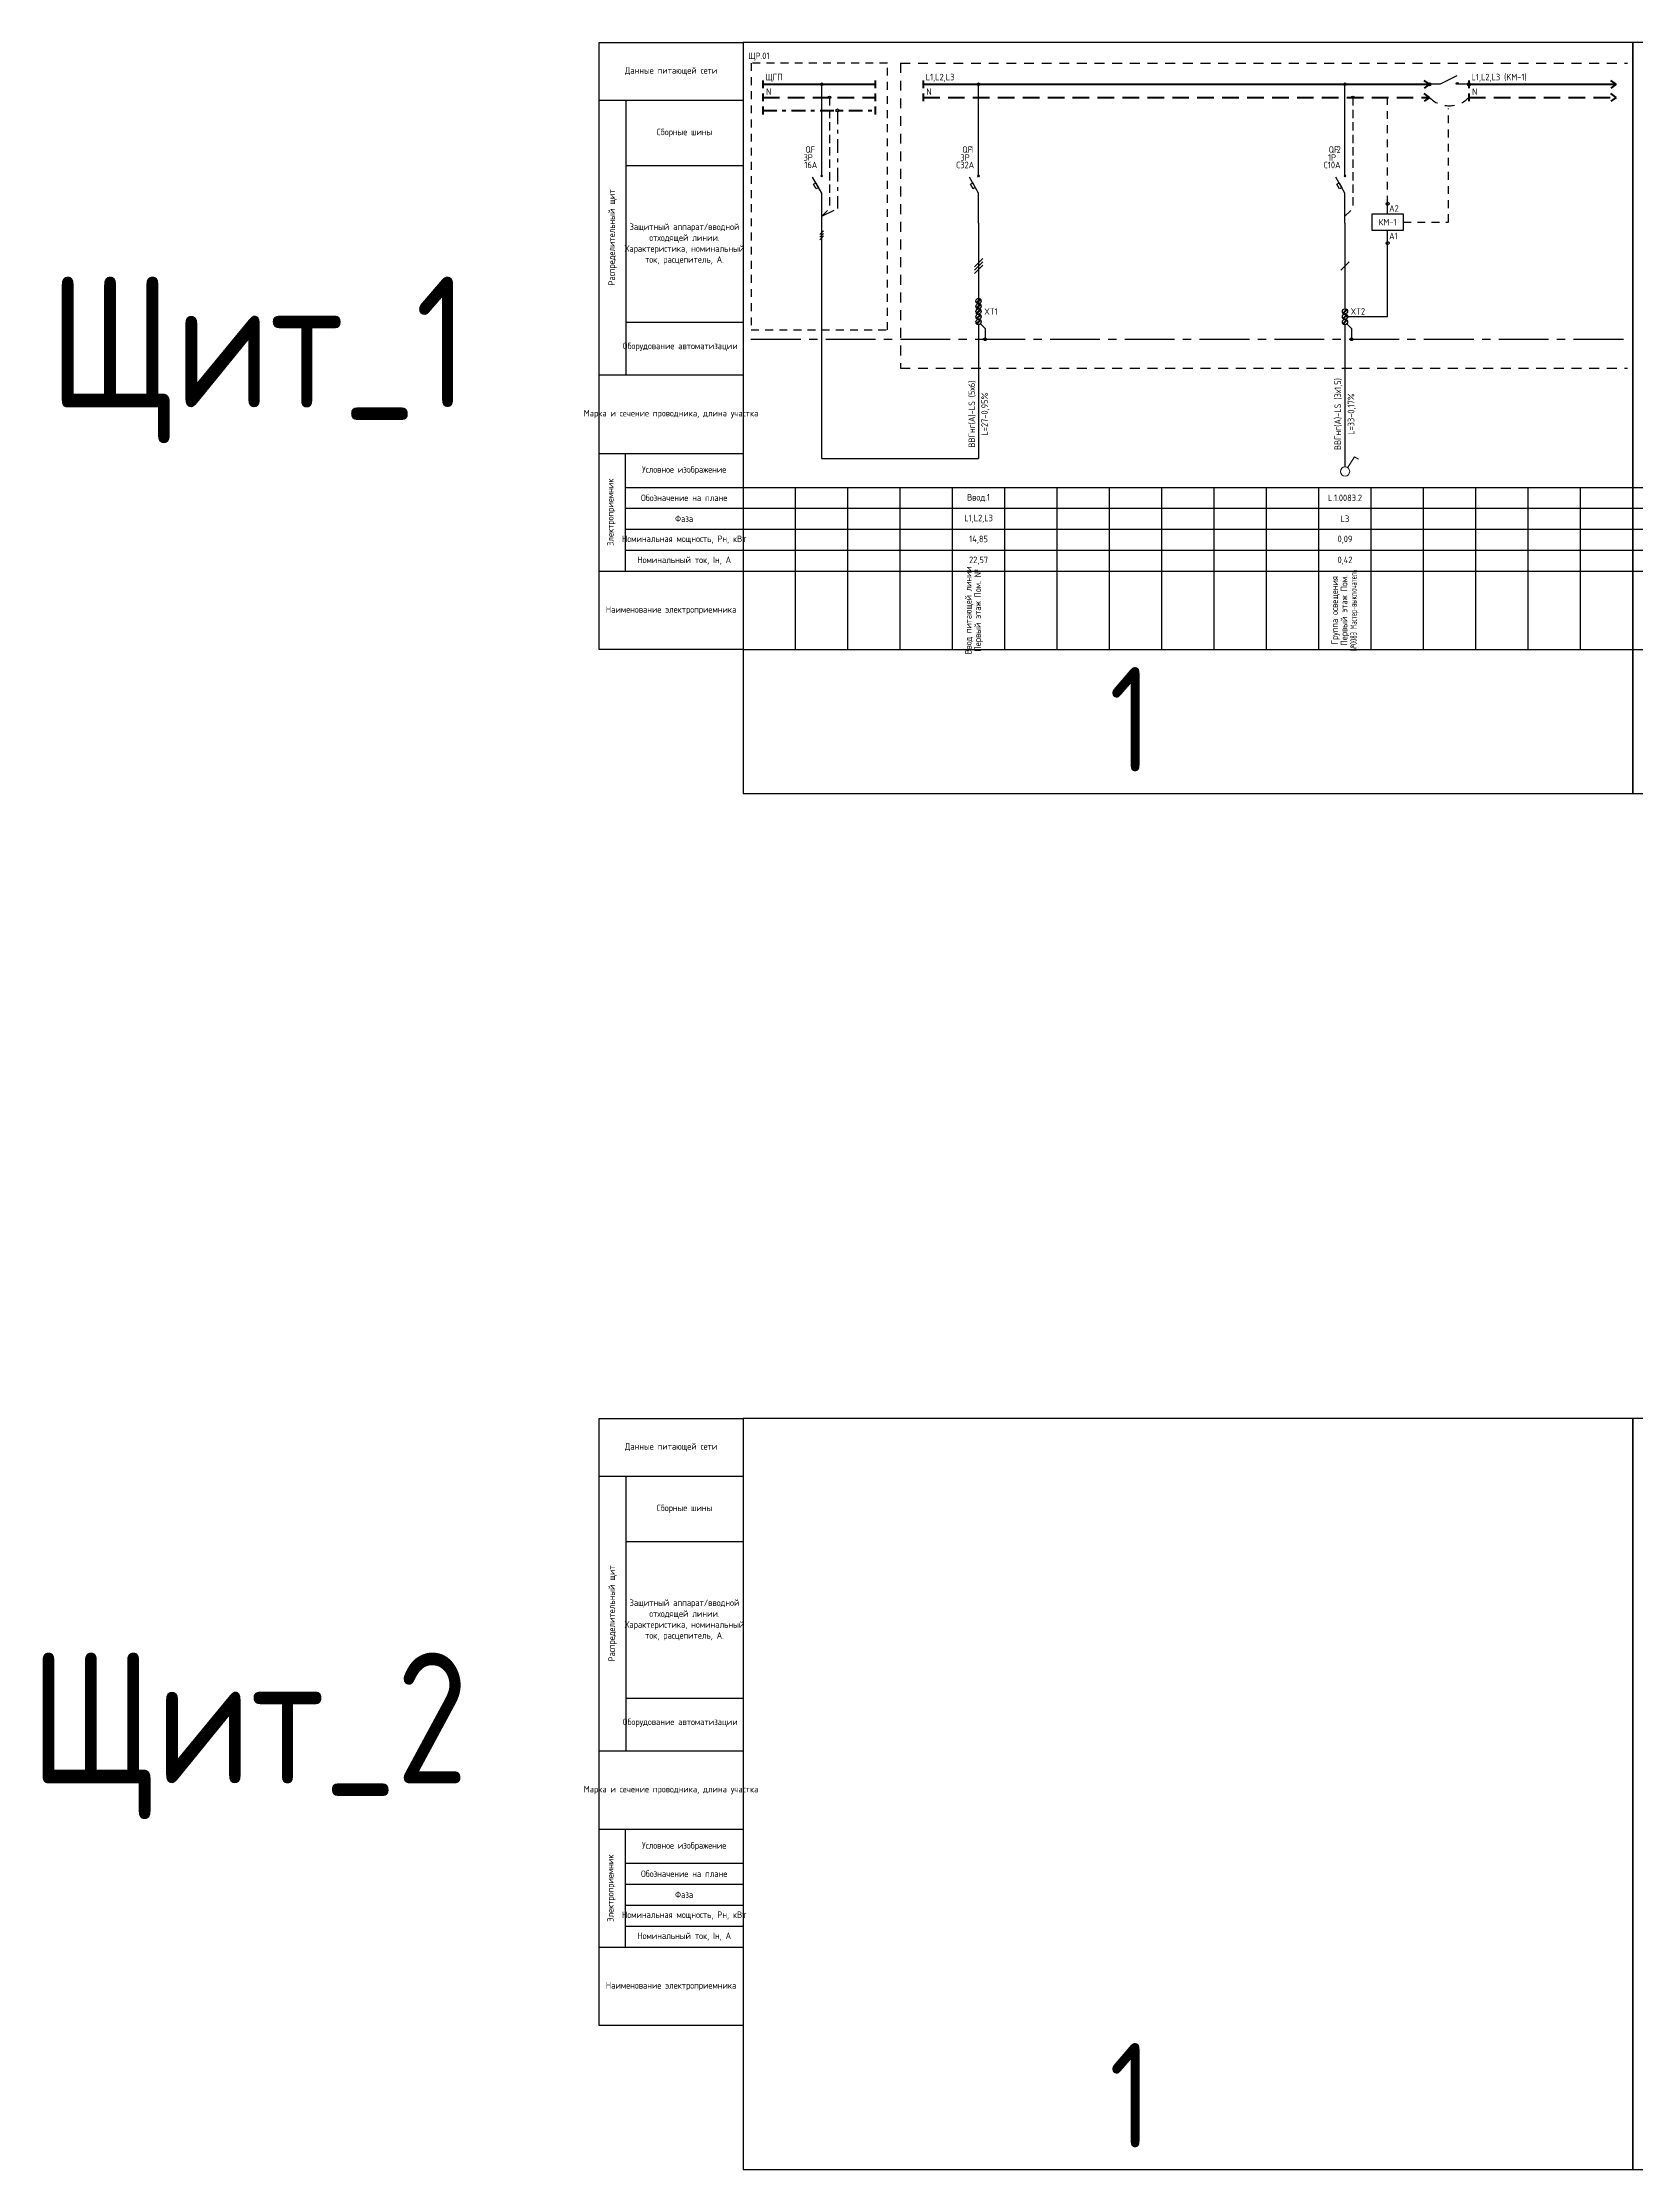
# Model space of a CAD drawing. Header units: millimetres. Extents: x -559267 to 5835, y 0 to 209897.
# Drawn here: x -213 to 396, y 765 to 1578 of the extents above; entities that cross this region are included whole.
import ezdxf
from ezdxf.enums import TextEntityAlignment as Align

# ---------------------------------------------------------------- set-up
doc = ezdxf.new("R2010")
doc.units = ezdxf.units.MM
doc.set_wipeout_variables(frame=1)
for name, pattern in [('CENTER2', [28.575, 19.05, -3.175, 3.175, -3.175]), ('HIDDEN2', [4.7625, 3.175, -1.5875]), ('JIS_02_0.7', [1.35, 0.75, -0.6]), ('Штрихштриховая', [10.936111, 5.291667, -2.116667, 1.411111, -2.116667])]:
    doc.linetypes.add(name, pattern=pattern)
for name, color, linetype in [('0_UNC_3 Свет. Выключатели 230', 1, 'Continuous'), ('SX_BLOCKS', 7, 'Continuous'), ('SX_BOUND', 7, 'JIS_02_0.7'), ('SX_LINES', 7, 'Continuous'), ('SX_PE', 3, 'CENTER2'), ('SX_TABLE', 7, 'Continuous'), ('SX_TEXT', 7, 'Continuous')]:
    doc.layers.add(name, color=color, linetype=linetype)
doc.styles.add('SX_GOST', font='GOST2304A_0.ttf')
doc.styles.add('UNC_A', font='GOST2304A_0.ttf')
doc.styles.add('Unecom', font='GOST2304A_0.ttf', dxfattribs={"height": 2.5})

# ---------------------------------------------------------------- blocks, each defined once
blk = doc.blocks.new('_Боковик_схема Юником')
at = {"color": 0, "lineweight": -2, "ltscale": 3}
blk.add_lwpolyline([(0, 232), (55, 232), (55, 0), (0, 0)], close=True, dxfattribs=at)
for points in [[(0, 210), (55, 210), (55, 125), (10.26, 125)], [(10.26, 210), (10.26, 105)], [(10.26, 185), (55, 185)], [(0, 105), (55, 105)], [(0, 75), (55, 75)], [(10, 75), (10, 30)], [(10, 62), (51.77, 62)], [(10, 62), (55, 62)], [(10, 54), (55, 54)], [(10, 46), (55, 46)], [(10, 38), (55, 38)], [(0, 30), (55, 30)]]:
    blk.add_lwpolyline(points, dxfattribs=at)
at = {"color": 0, "lineweight": -2, "char_height": 2.5, "attachment_point": 5, "style": 'Unecom'}
for s, insert, width in [('Данные питающей сети', (27.5, 221), 55), ('Сборные шины', (32.63, 197.5), 44.7356), ('Защитный аппарат/вводной отходящей линии.\\PХарактеристика, номинальный ток, расцепитель, А.', (32.63, 155), 44.7356), ('Оборудование автоматизации', (31.02, 115.72), 37.8835), ('Марка и сечение проводника, длина участка', (27.5, 90), 55), ('Условное изображение', (32.5, 68.5), 45), ('Обозначение на плане', (32.5, 58), 45), ('Фаза', (32.5, 50), 45), ('Номинальная мощность, Рн, кВт', (32.5, 42), 45), ('Номинальный ток, Iн, А', (32.5, 34), 45), ('Наименование электроприемника', (27.5, 15), 55)]:
    blk.add_mtext(s, dxfattribs=dict(at, insert=insert, width=width))
at = {"color": 0, "lineweight": -2, "char_height": 2.5, "attachment_point": 5, "rotation": 90, "style": 'Unecom'}
for s, insert, width in [('Распределительный щит', (5.13, 157.5), 105), ('Электроприемник', (4.61, 52.5), 45)]:
    blk.add_mtext(s, dxfattribs=dict(at, insert=insert, width=width))
blk = doc.blocks.new('*U102')
at = {"linetype": 'ByBlock', "lineweight": 40}
for points in [[(0, 1.5), (0, -1.5)], [(0, 0), (42.85, 0)], [(42.85, 1.5), (42.85, -1.5)], [(0, -3.5), (0, -6.5)], [(42.85, -3.5), (42.85, -6.5)]]:
    blk.add_lwpolyline(points, dxfattribs=at)
at = {"color": 4, "linetype": 'HIDDEN2', "lineweight": 40, "ltscale": 2}
blk.add_lwpolyline([(0, -5), (42.85, -5)], dxfattribs=at)
at = {"insert": (1.24, -1.57), "char_height": 2.5, "attachment_point": 1, "style": 'UNC_A'}
blk.add_mtext_dynamic_manual_height_columns('N', width=3.8436, gutter_width=12.5, heights=[0], dxfattribs=at)
at = {"style": 'UNC_A'}
blk.add_attdef('ЛИНИЯ', (1, 1.5), '', height=2.5, dxfattribs=at)
blk = doc.blocks.new('*U104')
at = {"lineweight": 25}
for p, q in [((-0.7, -0.71), (0.7, 0.71)), ((-0.7, -1.71), (0.7, -0.29)), ((-0.7, -2.71), (0.7, -1.29))]:
    blk.add_line(p, q, dxfattribs=at)
blk = doc.blocks.new('*U122')
for p, q in [((0, -36.27), (0, -1.22)), ((0, -42.79), (-3.51, -36.72)), ((-0.35, -36.62), (0.35, -35.91)), ((0.35, -36.62), (-0.35, -35.91)), ((0, -54.31), (0, -42.79))]:
    blk.add_line(p, q)
at = {"color": 4, "linetype": 'HIDDEN2'}
for p in [(3, -6.22), (0, -51.65)]:
    blk.add_line(p, (3, -48.65), dxfattribs=at)
blk.add_lwpolyline([(-2.12, -41.12), (-3.12, -39.39), (-2.25, -38.89), (-1.25, -40.62)], close=True)
for centre in [(0, -1.22), (3, -6.22)]:
    blk.add_circle(centre, 0.5)
at = {"insert": (-6.21, -24.9), "char_height": 2.5, "attachment_point": 1, "style": 'Unecom'}
blk.add_mtext_dynamic_manual_height_columns('\\pxql;QF', width=5.7065, gutter_width=12.5, heights=[4.37], dxfattribs=at)
at = {"style": 'Unecom'}
for tag, p in [('P', (-3.4, -30.43)), ('A', (-1.7, -33.28))]:
    blk.add_attdef(tag, text='', height=2.5, dxfattribs=at).set_placement(p, align=Align.RIGHT)
blk.add_attdef('N', (-3.15, -27.4), '', height=2.5, dxfattribs=at)
blk = doc.blocks.new('SX_TCOL')
for p, q in [((-10, 62), (10, 62)), ((10, 0), (10, 62)), ((-10, 54), (10, 54)), ((-10, 46), (10, 46)), ((-10, 38), (10, 38)), ((-10, 30), (10, 30)), ((-10, 0), (10, 0))]:
    blk.add_line(p, q)
at = {"style": 'SX_GOST'}
for tag, p in [('CAB1', (-2.6, 90)), ('CAB2', (2.6, 90)), ('NAME1', (-3.6, 15)), ('NAME2', (0, 15)), ('NAME3', (3.6, 15))]:
    blk.add_attdef(tag, text='', height=2.5, rotation=90, dxfattribs=at).set_placement(p, align=Align.MIDDLE)
for tag, p in [('LINE', (0, 58)), ('PH', (0, 50)), ('POW', (0, 42)), ('CUR', (0, 34))]:
    blk.add_attdef(tag, text='', height=2.5, dxfattribs=at).set_placement(p, align=Align.MIDDLE)
blk = doc.blocks.new('*U337')
at = {"lineweight": 40}
for p, q in [((193.44, 0), (191.44, 1.5)), ((193.44, 0), (191.44, -1.5)), ((193.44, -5), (191.44, -3.5)), ((193.44, -5), (191.44, -6.5))]:
    blk.add_line(p, q, dxfattribs=at)
at = {"linetype": 'ByBlock', "lineweight": 40}
for points in [[(0, 1.5), (0, -1.5)], [(0, 0), (193.44, 0)], [(0, -3.5), (0, -6.5)]]:
    blk.add_lwpolyline(points, dxfattribs=at)
at = {"color": 4, "linetype": 'HIDDEN2', "lineweight": 40, "ltscale": 2}
blk.add_lwpolyline([(0, -5), (193.44, -5)], dxfattribs=at)
at = {"insert": (1.24, -1.57), "char_height": 2.5, "attachment_point": 1, "style": 'UNC_A'}
blk.add_mtext_dynamic_manual_height_columns('N', width=3.8436, gutter_width=12.5, heights=[0], dxfattribs=at)
at = {"style": 'UNC_A'}
blk.add_attdef('ЛИНИЯ', (1, 1.5), '', height=2.5, dxfattribs=at)
blk = doc.blocks.new('*U311')
for p, q in [((0, -36.27), (0, -1.19)), ((0, -42.79), (-3.51, -36.72)), ((-0.35, -36.62), (0.35, -35.91)), ((0.35, -36.62), (-0.35, -35.91)), ((0, -54.31), (0, -42.79))]:
    blk.add_line(p, q)
blk.add_lwpolyline([(-2.12, -41.12), (-3.12, -39.39), (-2.25, -38.89), (-1.25, -40.62)], close=True)
blk.add_circle((0, -1.19), 0.5)
at = {"insert": (-6.21, -24.9), "char_height": 2.5, "attachment_point": 1, "style": 'Unecom'}
blk.add_mtext_dynamic_manual_height_columns('\\pxql;QF', width=5.7065, gutter_width=12.5, heights=[4.37], dxfattribs=at)
at = {"style": 'Unecom'}
for tag, p in [('P', (-3.4, -30.43)), ('A', (-1.7, -33.28))]:
    blk.add_attdef(tag, text='', height=2.5, dxfattribs=at).set_placement(p, align=Align.RIGHT)
blk.add_attdef('N', (-3.15, -27.4), '', height=2.5, dxfattribs=at)
blk = doc.blocks.new('*U312')
for p, q in [((0, -36.27), (0, -1.19)), ((0, -42.79), (-3.51, -36.72)), ((-0.35, -36.62), (0.35, -35.91)), ((0.35, -36.62), (-0.35, -35.91)), ((0, -54.31), (0, -42.79))]:
    blk.add_line(p, q)
at = {"color": 4, "linetype": 'HIDDEN2'}
for p in [(3, -6.19), (0, -51.65)]:
    blk.add_line(p, (3, -48.65), dxfattribs=at)
blk.add_lwpolyline([(-2.12, -41.12), (-3.12, -39.39), (-2.25, -38.89), (-1.25, -40.62)], close=True)
for centre in [(0, -1.19), (3, -6.19)]:
    blk.add_circle(centre, 0.5)
at = {"insert": (-6.21, -24.9), "char_height": 2.5, "attachment_point": 1, "style": 'Unecom'}
blk.add_mtext_dynamic_manual_height_columns('\\pxql;QF', width=5.7065, gutter_width=12.5, heights=[4.37], dxfattribs=at)
at = {"style": 'Unecom'}
for tag, p in [('P', (-3.4, -30.43)), ('A', (-1.7, -33.28))]:
    blk.add_attdef(tag, text='', height=2.5, dxfattribs=at).set_placement(p, align=Align.RIGHT)
blk.add_attdef('N', (-3.15, -27.4), '', height=2.5, dxfattribs=at)
blk = doc.blocks.new('XT')
at = {"color": 32, "true_color": 0xcd6928}
for p, q in [((0.75, 0), (-1, -1.75)), ((1, -0.25), (-0.75, -2))]:
    blk.add_line(p, q, dxfattribs=at)
at = {"color": 5}
for p, q in [((0.75, -2), (-1, -3.75)), ((1, -2.25), (-0.75, -4))]:
    blk.add_line(p, q, dxfattribs=at)
at = {"color": 32, "true_color": 0xcd6928}
blk.add_circle((0, -1), 1, dxfattribs=at)
at = {"color": 5}
blk.add_circle((0, -3), 1, dxfattribs=at)
at = {"style": 'UNC_A'}
blk.add_attdef('1', (1.75, 0.11), '', height=2.5, dxfattribs=at)
blk = doc.blocks.new('SX_XTPE')
at = {"color": 3}
for p, q in [((0.753, 1.003), (-1.003, -0.753)), ((1.003, 0.753), (-0.753, -1.003))]:
    blk.add_line(p, q, dxfattribs=at)
blk.add_circle((0, 0), 1, dxfattribs=at)
blk = doc.blocks.new('SX_XT3')
at = {"color": 32, "true_color": 0xcd6928}
for p, q in [((0.7533, 4.0033), (-1.0033, 2.2467)), ((0.7533, 2.0033), (-1.0033, 0.2467)), ((1.0033, 3.7533), (-0.7533, 1.9967)), ((1.0033, 1.7533), (-0.7533, -0.0033))]:
    blk.add_line(p, q, dxfattribs=at)
for centre in [(0, 3), (0, 1)]:
    blk.add_circle(centre, 1, dxfattribs=at)
blk = doc.blocks.new('*U339')
at = {"color": 0}
blk.add_wipeout([(-0.87, 0.86), (-0.86, 0.94), (-0.85, 1.04), (-0.81, 1.19), (-0.75, 1.3), (-0.65, 1.44), (-0.5, 1.57), (-0.34, 1.66), (-0.16, 1.72), (0.01, 1.73), (0.2, 1.71), (0.39, 1.64), (0.52, 1.56), (0.64, 1.45), (0.76, 1.3), (0.81, 1.17), (0.85, 1.02), (0.86, 0.87), (0.86, 0.75), (0.83, 0.63), (0.79, 0.5), (0.71, 0.36), (0.63, 0.27), (0.52, 0.18), (0.38, 0.09), (0.2, 0.03), (0, 0), (-0.13, 0.01), (-0.3, 0.05), (-0.47, 0.14), (-0.59, 0.23), (-0.72, 0.39), (-0.8, 0.54), (-0.86, 0.72)], dxfattribs=at)
blk.add_wipeout([(-0.87, 0.87), (-0.86, 0.96), (-0.84, 1.07), (-0.81, 1.19), (-0.75, 1.3), (-0.69, 1.4), (-0.61, 1.49), (-0.5, 1.57), (-0.41, 1.63), (-0.27, 1.69), (-0.16, 1.72), (-0.04, 1.73), (0.05, 1.73), (0.2, 1.71), (0.34, 1.66), (0.44, 1.62), (0.55, 1.53), (0.64, 1.45), (0.73, 1.34), (0.79, 1.23), (0.84, 1.09), (0.86, 0.95), (0.86, 0.79), (0.83, 0.63), (0.77, 0.48), (0.71, 0.36), (0.63, 0.27), (0.52, 0.18), (0.41, 0.1), (0.28, 0.05), (0.12, 0.01), (-0.06, 0), (-0.19, 0.02), (-0.35, 0.07), (-0.47, 0.14), (-0.59, 0.23), (-0.68, 0.33), (-0.76, 0.45), (-0.83, 0.62), (-0.86, 0.76)], dxfattribs=at)
at = {"color": 0, "lineweight": 13}
blk.add_lwpolyline([(0, 1.73), (0, 4.18), (0.87, 4.18)], dxfattribs=at)
blk.add_circle((0, 0.87), 0.867, dxfattribs=at)
blk.add_circle((0, 0.87), 0.867, dxfattribs=at)
blk.add_circle((0, 0.87), 0.867, dxfattribs=at)
blk.add_circle((0, 0.87), 0.867, dxfattribs=at)
blk.add_circle((0, 0.87), 0.867, dxfattribs=at)
blk.add_circle((0, 0.87), 0.867, dxfattribs=at)
at = {"color": 0, "style": 'Unecom', "flags": 9}
for tag in ['ГРУППА', 'НАИМЕНОВАНИЕ']:
    blk.add_attdef(tag, (0, 0), '', height=2.5, dxfattribs=at)
blk = doc.blocks.new('*U341')
at = {"lineweight": 40}
for p, q in [((56.25, 0), (54.25, 1.5)), ((56.25, 0), (54.25, -1.5)), ((56.25, -5), (54.25, -3.5)), ((56.25, -5), (54.25, -6.5))]:
    blk.add_line(p, q, dxfattribs=at)
at = {"linetype": 'ByBlock', "lineweight": 40}
for points in [[(0, 1.5), (0, -1.5)], [(0, 0), (56.25, 0)], [(0, -3.5), (0, -6.5)]]:
    blk.add_lwpolyline(points, dxfattribs=at)
at = {"color": 4, "linetype": 'HIDDEN2', "lineweight": 40, "ltscale": 2}
blk.add_lwpolyline([(0, -5), (56.25, -5)], dxfattribs=at)
at = {"insert": (1.24, -1.57), "char_height": 2.5, "attachment_point": 1, "style": 'UNC_A'}
blk.add_mtext_dynamic_manual_height_columns('N', width=3.8436, gutter_width=12.5, heights=[0], dxfattribs=at)
at = {"style": 'UNC_A'}
blk.add_attdef('ЛИНИЯ', (1, 1.5), '', height=2.5, dxfattribs=at)
blk = doc.blocks.new('км-3')
for p, q in [((10.57, 8.22), (4.14, 5)), ((4.14, 5), (0, 5)), ((15.14, 5), (10.14, 5))]:
    blk.add_line(p, q)
for centre in [(0, 5), (15.14, 5)]:
    blk.add_circle(centre, 0.575)
at = {"color": 4, "linetype": 'JIS_02_0.7', "ltscale": 5}
blk.add_arc((7.57, 7.35), 10.55, 224.1519, 315.8481, dxfattribs=at)
blk.add_arc((10.71, 5), 0.575, 0, 180)
blk = doc.blocks.new('Кмка')
for p, q in [((0, 11), (0, 15.04)), ((0, 0), (0, 5))]:
    blk.add_line(p, q)
blk.add_lwpolyline([(6, 11), (-6, 11), (-6, 5), (6, 5)], close=True)
for centre in [(0, 15.04), (0, 0)]:
    blk.add_circle(centre, 0.575)
at = {"style": 'Unecom'}
for s, p in [('А2', (0.57, 11.97)), ('А1', (0.57, 1.46))]:
    blk.add_text(s, height=2.5, dxfattribs=at).set_placement(p)
at = {"style": 'UNC_A'}
blk.add_attdef('КМ', text='', height=2.5, dxfattribs=at).set_placement((0, 8), align=Align.MIDDLE_CENTER)

msp = doc.modelspace()

# ---------------------------------------------------------------- linework, layer by layer
at = {"color": 6}
for points in [[(395, 1577.99), (55, 1577.99), (55, 1290.99), (395, 1290.99), (395, 1577.99)], [(735, 1577.99), (395, 1577.99), (395, 1290.99), (735, 1290.99), (735, 1577.99)], [(395, 1052.13), (55, 1052.13), (55, 765.13), (395, 765.13), (395, 1052.13)], [(735, 1052.13), (395, 1052.13), (395, 765.13), (735, 765.13), (735, 1052.13)]]:
    msp.add_lwpolyline(points, dxfattribs=at)
at = {"linetype": 'JIS_02_0.7', "ltscale": 4}
for points in [[(110.16, 1570.16), (58.09, 1570.16), (58.09, 1468.14), (110.16, 1468.14), (110.16, 1570.16)], [(307.31, 1509.34), (324.59, 1509.34), (324.59, 1552.82)]]:
    msp.add_lwpolyline(points, dxfattribs=at)
at = {"lineweight": 40}
for points in [[(62.58, 1553.54), (62.58, 1550.54)], [(105.43, 1553.54), (105.43, 1550.54)]]:
    msp.add_lwpolyline(points, dxfattribs=at)
at = {"color": 4, "linetype": 'JIS_02_0.7', "ltscale": 4}
msp.add_lwpolyline([(301.31, 1516.38), (301.31, 1557.04)], dxfattribs=at)
at = {"color": 3, "linetype": 'Штрихштриховая', "lineweight": 40}
msp.add_lwpolyline([(62.58, 1552.04), (105.43, 1552.04)], dxfattribs=at)
at = {"color": 3, "linetype": 'Штрихштриховая'}
for points in [[(91.06, 1552.04), (91.06, 1514.51)], [(85.06, 1511.61), (91.06, 1514.51)]]:
    msp.add_lwpolyline(points, dxfattribs=at)
msp.add_lwpolyline([(85.06, 1418.99), (85.06, 1508.95)])
at = {"color": 0, "linetype": 'ByBlock', "lineweight": -3}
msp.add_circle((91.06, 1552.04), 0.575, dxfattribs=at)
at = {"layer": 'Defpoints'}
for points in [[(284.87, 1473.34), (301.31, 1473.34), (301.31, 1501.34)], [(85.06, 1418.99), (145, 1418.99)]]:
    msp.add_lwpolyline(points, dxfattribs=at)
at = {"layer": 'SX_BOUND', "ltscale": 5}
for p, q in [((115.11, 1570.16), (393, 1570.16)), ((115.11, 1453.49), (393, 1453.49))]:
    msp.add_line(p, q, dxfattribs=at)
msp.add_lwpolyline([(115.11, 1570.16), (115.11, 1453.49)], dxfattribs=at)
at = {"layer": 'SX_LINES'}
for p, q in [((145, 1508.95), (145, 1476.21)), ((285, 1508.95), (285, 1476.21)), ((143.4, 1492.28), (146.6, 1495.48)), ((143.4, 1490.98), (146.6, 1494.18)), ((143.4, 1489.68), (146.6, 1492.88)), ((283.4, 1490.98), (286.6, 1494.18)), ((145, 1470.21), (145, 1418.99)), ((285, 1470.21), (284.96, 1415.79))]:
    msp.add_line(p, q, dxfattribs=at)
at = {"layer": 'SX_PE'}
for p, q in [((58, 1464.59), (394, 1464.59)), ((145.7, 1470.51), (147.5, 1468.71)), ((147.5, 1468.71), (147.5, 1464.59)), ((285.7, 1470.51), (287.5, 1468.71)), ((287.5, 1468.71), (287.5, 1464.59))]:
    msp.add_line(p, q, dxfattribs=at)
for centre in [(147.5, 1464.59), (287.5, 1464.59)]:
    msp.add_circle(centre, 0.5, dxfattribs=at)

# ---------------------------------------------------------------- block references
at = {"lineweight": -3}
for p in [(0, 1345.99), (0, 820.13)]:
    msp.add_blockref('_Боковик_схема Юником', p, dxfattribs=at)
for name, p, values in [('*U102', (62.58, 1562.04), {'ЛИНИЯ': 'ЩГП'}), ('*U341', (332.37, 1562.04), {'ЛИНИЯ': 'L1,L2,L3 (KM-1)'}), ('Кмка', (301.31, 1501.34), {'КМ': 'КМ-1'})]:
    msp.add_blockref(name, p).add_auto_attribs(values)
at = {"color": 1}
ref = msp.add_blockref('*U122', (85.06, 1563.26), dxfattribs=at)
ref.add_attrib('P', '3P', dxfattribs={"height": 2.5, "style": 'Unecom'}).set_placement((81.66, 1532.82), align=Align.RIGHT)
ref.add_attrib('A', '16А', dxfattribs={"height": 2.5, "style": 'Unecom'}).set_placement((83.35, 1529.98), align=Align.RIGHT)
for name, p in [('км-3', (317.24, 1557.04)), ('*U104', (85, 1505.35))]:
    msp.add_blockref(name, p)
at = {"layer": 'SX_BLOCKS'}
for name, p, values in [('*U311', (145, 1563.23), {'N': '1', 'P': '3P', 'A': 'С32А'}), ('*U312', (285, 1563.23), {'N': '2', 'P': '1P', 'A': 'С10А'})]:
    msp.add_blockref(name, p, dxfattribs=at).add_auto_attribs(values)
for name, p in [('SX_XT3', (145, 1476.21)), ('SX_XTPE', (145, 1471.21)), ('SX_XTPE', (285, 1471.21))]:
    msp.add_blockref(name, p, dxfattribs=at)
ref = msp.add_blockref('XT', (145, 1476.21), dxfattribs=at)
ref.add_attrib('1', 'XT1', (147.2, 1473.96), dxfattribs={"layer": '0', "height": 2.5, "style": 'UNC_A'})
ref = msp.add_blockref('XT', (285, 1476.21), dxfattribs=at)
ref.add_attrib('1', 'XT2', (287.2, 1473.96), dxfattribs={"layer": '0', "height": 2.5, "style": 'UNC_A'})
at = {"layer": 'SX_LINES'}
msp.add_blockref('*U337', (123.8, 1562.04), dxfattribs=at).add_auto_attribs({'ЛИНИЯ': 'L1,L2,L3'})
at = {"layer": 'SX_TABLE'}
for name, p in [('_Боковик_схема Юником', (0, 1345.99)), ('SX_TCOL', (65, 1345.99)), ('SX_TCOL', (85, 1345.99)), ('SX_TCOL', (105, 1345.99)), ('SX_TCOL', (125, 1345.99)), ('SX_TCOL', (165, 1345.99)), ('SX_TCOL', (185, 1345.99)), ('SX_TCOL', (205, 1345.99)), ('SX_TCOL', (225, 1345.99)), ('SX_TCOL', (245, 1345.99)), ('SX_TCOL', (265, 1345.99)), ('SX_TCOL', (305, 1345.99)), ('SX_TCOL', (325, 1345.99)), ('SX_TCOL', (345, 1345.99)), ('SX_TCOL', (365, 1345.99)), ('SX_TCOL', (385, 1345.99)), ('SX_TCOL', (405, 1345.99))]:
    msp.add_blockref(name, p, dxfattribs=at)
ref = msp.add_blockref('SX_TCOL', (145, 1345.99), dxfattribs=at)
ref.add_attrib('NAME1', 'Ввод питающей линии', dxfattribs={"layer": '0', "height": 2.5, "rotation": 90, "style": 'SX_GOST', "width": 0.972403}).set_placement((141.4, 1360.99), align=Align.MIDDLE)
ref.add_attrib('NAME2', 'Первый этаж Пом. №', dxfattribs={"layer": '0', "height": 2.5, "rotation": 90, "style": 'SX_GOST'}).set_placement((145, 1360.99), align=Align.MIDDLE)
ref.add_attrib('CUR', '22,57', dxfattribs={"layer": '0', "height": 2.5, "style": 'SX_GOST'}).set_placement((145, 1379.99), align=Align.MIDDLE)
ref.add_attrib('POW', '14,85', dxfattribs={"layer": '0', "height": 2.5, "style": 'SX_GOST'}).set_placement((145, 1387.99), align=Align.MIDDLE)
ref.add_attrib('PH', 'L1,L2,L3', dxfattribs={"layer": '0', "height": 2.5, "style": 'SX_GOST'}).set_placement((145, 1395.99), align=Align.MIDDLE)
ref.add_attrib('LINE', 'Ввод.1', dxfattribs={"layer": '0', "height": 2.5, "style": 'SX_GOST'}).set_placement((145, 1403.99), align=Align.MIDDLE)
ref.add_attrib('CAB1', 'ВВГнг(А)-LS (5х6)', dxfattribs={"layer": '0', "height": 2.5, "rotation": 90, "style": 'SX_GOST'}).set_placement((142.4, 1435.99), align=Align.MIDDLE)
ref.add_attrib('CAB2', 'L=27-0,95%', dxfattribs={"layer": '0', "height": 2.5, "rotation": 90, "style": 'SX_GOST'}).set_placement((147.6, 1435.99), align=Align.MIDDLE)
ref = msp.add_blockref('SX_TCOL', (285, 1345.99), dxfattribs=at)
ref.add_attrib('NAME1', 'Группа освещения', dxfattribs={"layer": '0', "height": 2.5, "rotation": 90, "style": 'SX_GOST'}).set_placement((281.4, 1360.99), align=Align.MIDDLE)
ref.add_attrib('NAME2', 'Первый этаж Пом.', dxfattribs={"layer": '0', "height": 2.5, "rotation": 90, "style": 'SX_GOST'}).set_placement((285, 1360.99), align=Align.MIDDLE)
ref.add_attrib('NAME3', '№008Э Мастер-выключатель', dxfattribs={"layer": '0', "height": 2.5, "rotation": 90, "style": 'SX_GOST', "width": 0.712799}).set_placement((288.6, 1360.99), align=Align.MIDDLE)
ref.add_attrib('CUR', '0,42', dxfattribs={"layer": '0', "height": 2.5, "style": 'SX_GOST'}).set_placement((285, 1379.99), align=Align.MIDDLE)
ref.add_attrib('POW', '0,09', dxfattribs={"layer": '0', "height": 2.5, "style": 'SX_GOST'}).set_placement((285, 1387.99), align=Align.MIDDLE)
ref.add_attrib('PH', 'L3', dxfattribs={"layer": '0', "height": 2.5, "style": 'SX_GOST'}).set_placement((285, 1395.99), align=Align.MIDDLE)
ref.add_attrib('LINE', 'L.1.008Э.2', dxfattribs={"layer": '0', "height": 2.5, "style": 'SX_GOST'}).set_placement((285, 1403.99), align=Align.MIDDLE)
ref.add_attrib('CAB1', 'ВВГнг(А)-LS (3х1,5)', dxfattribs={"layer": '0', "height": 2.5, "rotation": 90, "style": 'SX_GOST'}).set_placement((282.4, 1435.99), align=Align.MIDDLE)
ref.add_attrib('CAB2', 'L=33-0,17%', dxfattribs={"layer": '0', "height": 2.5, "rotation": 90, "style": 'SX_GOST'}).set_placement((287.6, 1435.99), align=Align.MIDDLE)

# ---------------------------------------------------------------- texts
at = {"color": 6, "char_height": 50, "attachment_point": 6, "style": 'Unecom'}
for s, insert in [('Щит_1', (-50.04, 1456.69)), ('Щит_2', (-50.04, 930.83))]:
    msp.add_mtext_dynamic_manual_height_columns(s, width=317.8737, gutter_width=12.5, heights=[0], dxfattribs=dict(at, insert=insert))
at = {"layer": 'Defpoints', "color": 6, "char_height": 40, "attachment_point": 1, "style": 'Unecom'}
for insert in [(194.97, 1339.31), (194.97, 813.44)]:
    msp.add_mtext_dynamic_manual_height_columns('1', width=99.9205, gutter_width=12.5, heights=[0], dxfattribs=dict(at, insert=insert))
at = {"layer": 'SX_TEXT', "style": 'SX_GOST'}
msp.add_text('ЩР.01', height=2.5, dxfattribs=at).set_placement((57, 1571.66))

# ---------------------------------------------------------------- next in the draw order: block references
at = {"layer": '0_UNC_3 Свет. Выключатели 230', "color": 5, "xscale": 2.027018870582166, "yscale": 2.027018870582166, "zscale": 2.027018870582166, "rotation": 327.1665435397722}
msp.add_blockref('*U339', (284.09, 1412.56), dxfattribs=at)

doc.saveas('drawing.dxf')
